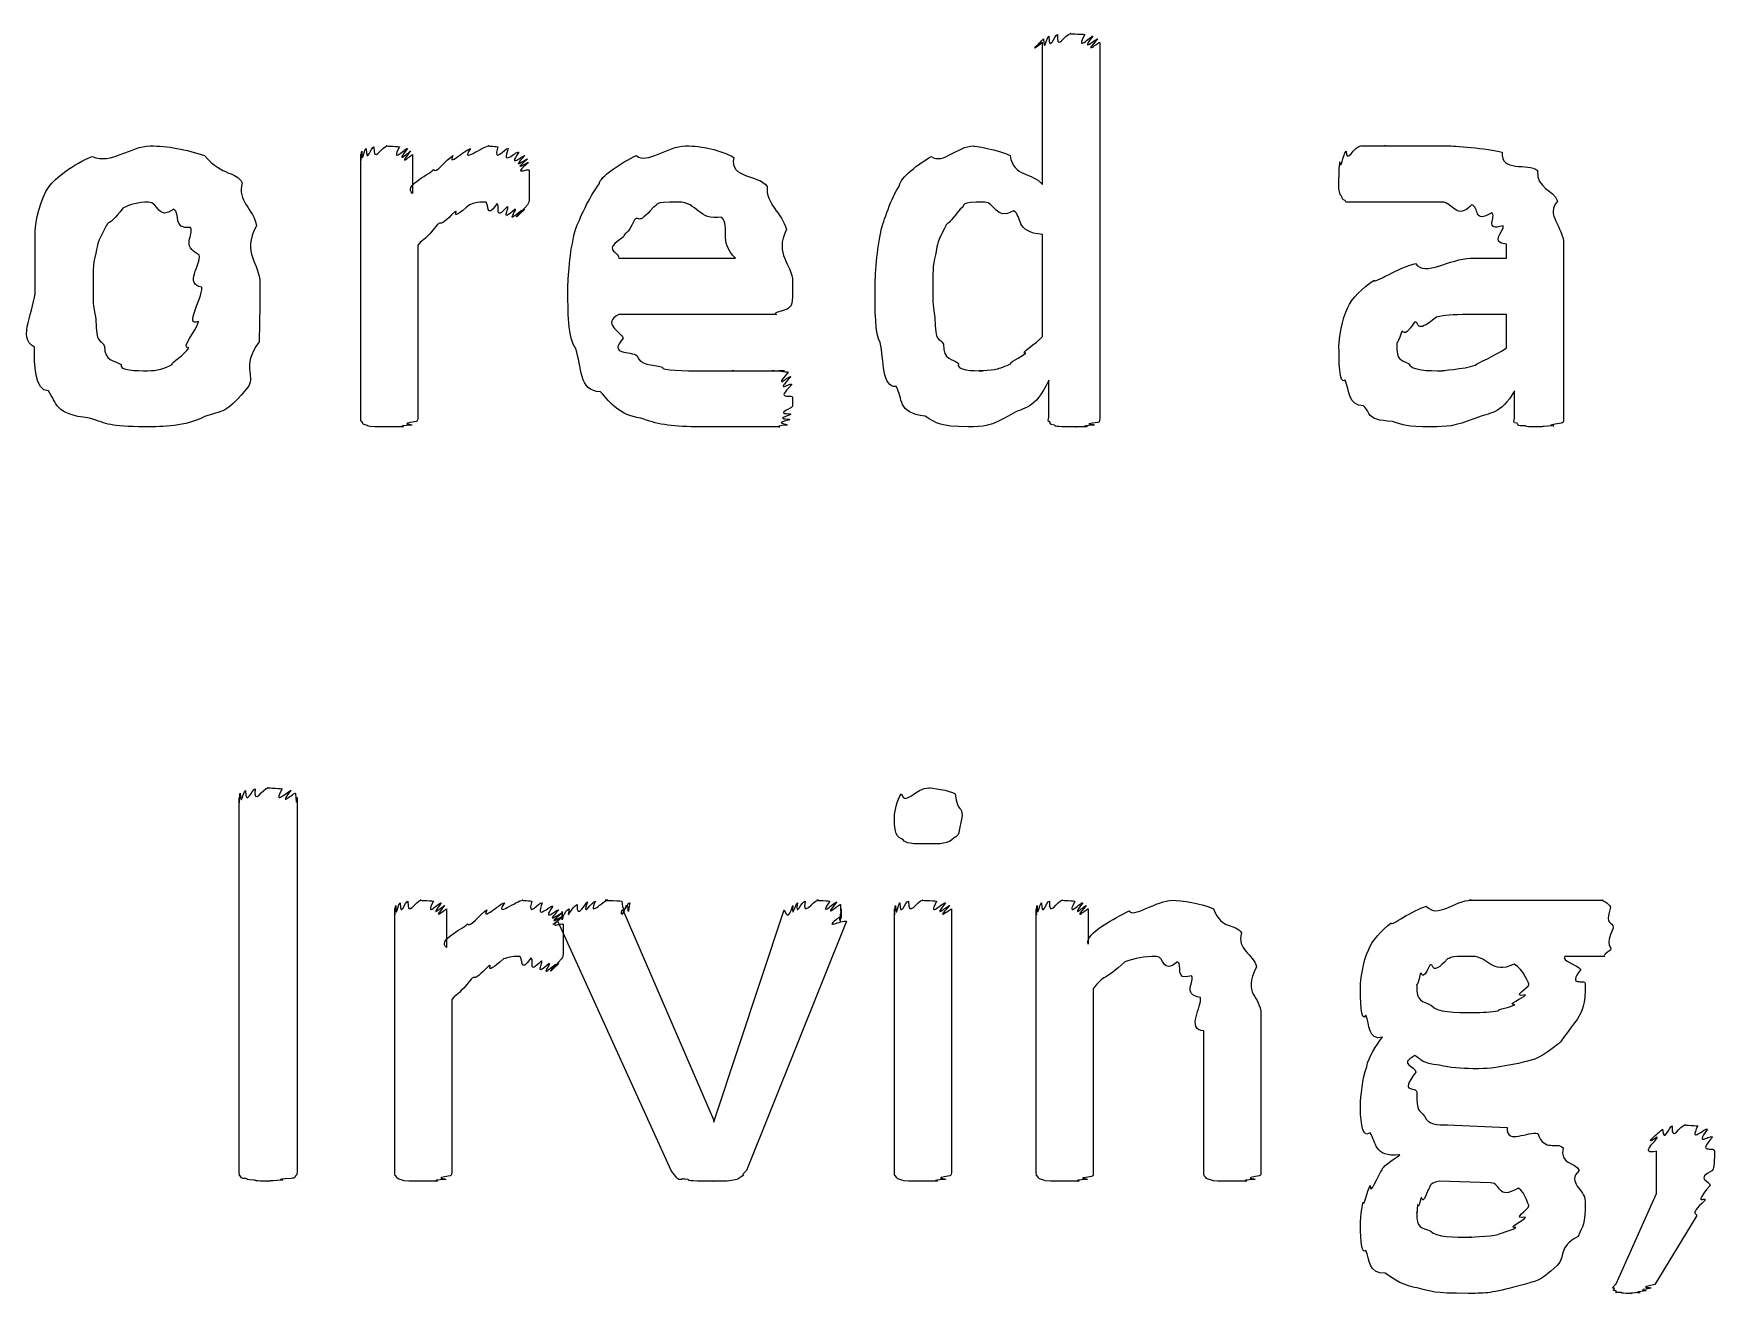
# Model space of a CAD drawing. Header units: millimetres. Extents: x 0 to 216, y 0 to 279.
# Drawn here: x 38.27 to 48.83, y 165.89 to 173.81 of the extents above; entities that cross this region are included whole.
import ezdxf

# ---------------------------------------------------------------- set-up
doc = ezdxf.new("R2010")
doc.units = ezdxf.units.MM
doc.layers.get('0').update_dxf_attribs({"linetype": 'CONTINUOUS'})

msp = doc.modelspace()

# ---------------------------------------------------------------- linework, layer by layer
at = {"color": 0}
for p, q in [((44.6112, 172.857), (44.6112, 173.75)), ((44.9696, 173.75), (44.9696, 171.391)), ((40.3281, 171.391), (40.3281, 173.045)), ((40.6534, 173.045), (40.6534, 172.802)), ((41.3865, 172.863), (41.3865, 172.863)), ((44.6112, 171.903), (44.6112, 172.543)), ((40.6866, 172.477), (40.6866, 171.391)), ((47.5259, 172.394), (47.5259, 172.482)), ((47.8839, 172.488), (47.8839, 171.391)), ((41.9488, 172.394), (42.6819, 172.394)), ((47.2997, 172.394), (47.5259, 172.394)), ((39.3305, 172.212), (39.3305, 172.212)), ((39.6946, 172.234), (39.6946, 172.234)), ((43.0403, 172.245), (43.0403, 172.184)), ((42.9355, 172.041), (41.9488, 172.041)), ((47.5259, 172.041), (47.2888, 172.041)), ((47.5259, 171.832), (47.5259, 172.041)), ((44.6497, 171.396), (44.6497, 171.628)), ((47.5753, 171.391), (47.5753, 171.561)), ((39.5647, 166.66), (39.5647, 169.008)), ((39.9288, 169.008), (39.9288, 166.66)), ((44.1053, 168.892), (44.1053, 168.892)), ((40.5419, 166.654), (40.5419, 168.308)), ((40.8672, 168.308), (40.8672, 168.065)), ((41.9735, 168.303), (42.5415, 166.991)), ((42.5524, 166.991), (42.9877, 168.303)), ((43.3462, 168.308), (43.3462, 168.308)), ((43.6809, 166.654), (43.6809, 168.308)), ((44.0394, 168.308), (44.0394, 166.654)), ((44.5714, 166.654), (44.5714, 168.308)), ((44.8966, 168.308), (44.8966, 168.088)), ((47.589, 168.363), (48.1295, 168.363)), ((42.2769, 166.666), (41.5657, 168.231)), ((43.3793, 168.231), (42.751, 166.666)), ((48.1954, 168.187), (48.1954, 168.187)), ((41.6003, 168.126), (41.6003, 168.126)), ((48.1348, 168.01), (47.8924, 168.01)), ((44.9294, 167.807), (44.9294, 166.654)), ((47.6663, 167.834), (47.6663, 167.834)), ((40.9004, 167.74), (40.9004, 166.654)), ((45.9825, 167.647), (45.9825, 166.654)), ((45.624, 166.654), (45.624, 167.542)), ((42.5415, 166.991), (42.5468, 166.969)), ((42.5468, 166.969), (42.5524, 166.991)), ((47.1537, 166.952), (47.5287, 166.936)), ((48.4671, 166.522), (48.4671, 166.787)), ((48.8308, 166.787), (48.8308, 166.787)), ((47.4239, 166.588), (47.1039, 166.599)), ((48.2134, 165.954), (48.4671, 166.522)), ((47.6663, 166.445), (47.6663, 166.445)), ((48.7151, 166.373), (48.4558, 165.949))]:
    msp.add_line(p, q, dxfattribs=at)
for points in [[(44.6169, 173.772), (44.6236, 173.673), (44.6345, 173.784), (44.6497, 173.789)], [(44.6497, 173.789), (44.6525, 173.68), (44.6828, 173.795), (44.7051, 173.8)], [(44.7051, 173.8), (44.6966, 173.687), (44.7544, 173.805), (44.7876, 173.805)], [(44.7876, 173.805), (44.7668, 173.805), (44.8539, 173.802), (44.8758, 173.8)], [(44.8758, 173.8), (44.8109, 173.68), (44.9143, 173.791), (44.9255, 173.789)], [(44.9255, 173.789), (44.8374, 173.673), (44.9502, 173.779), (44.9584, 173.772)], [(44.6112, 173.75), (44.4955, 173.658), (44.6126, 173.764), (44.6169, 173.772)], [(44.9584, 173.772), (44.8511, 173.658), (44.9696, 173.757), (44.9696, 173.75)], [(38.6415, 173.033), (38.76, 172.981), (38.8842, 173.1), (39.0052, 173.1)], [(39.0052, 173.1), (39.1128, 173.1), (39.2328, 173.079), (39.3471, 173.039)], [(40.3281, 173.045), (40.3281, 172.952), (40.3296, 173.058), (40.3338, 173.066)], [(40.3338, 173.066), (40.3352, 172.967), (40.3461, 173.079), (40.3613, 173.083)], [(40.3613, 173.083), (40.3641, 172.978), (40.3916, 173.094), (40.411, 173.094)], [(40.411, 173.094), (40.4054, 172.981), (40.4604, 173.1), (40.4936, 173.1)], [(40.4936, 173.1), (40.4675, 173.1), (40.5486, 173.097), (40.5709, 173.094)], [(40.5709, 173.094), (40.5116, 172.978), (40.6093, 173.09), (40.6206, 173.083)], [(40.6206, 173.083), (40.5335, 172.967), (40.6382, 173.073), (40.6425, 173.066)], [(40.6425, 173.066), (40.5448, 172.952), (40.6534, 173.051), (40.6534, 173.045)], [(40.9071, 173.039), (40.8686, 172.963), (40.9801, 173.075), (41.0175, 173.083)], [(41.0175, 173.083), (40.9455, 172.981), (41.0958, 173.1), (41.1332, 173.1)], [(41.1332, 173.1), (41.1138, 173.1), (41.166, 173.097), (41.1882, 173.094)], [(41.1882, 173.094), (41.1579, 172.978), (41.2323, 173.09), (41.2542, 173.083)], [(41.2542, 173.083), (41.2062, 172.963), (41.3011, 173.068), (41.3205, 173.061)], [(41.3205, 173.061), (41.2433, 172.948), (41.3508, 173.046), (41.359, 173.039)], [(42.0592, 173.039), (42.1252, 172.981), (42.2533, 173.1), (42.3679, 173.1)], [(42.3679, 173.1), (42.4737, 173.1), (42.5856, 173.075), (42.6709, 173.028)], [(43.9113, 173.033), (43.9882, 172.981), (44.0764, 173.1), (44.1759, 173.1)], [(44.1759, 173.1), (44.1717, 173.1), (44.3371, 173.079), (44.4073, 173.039)], [(46.4785, 173), (46.4841, 172.937), (46.4979, 173.045), (46.5169, 173.066)], [(46.5169, 173.066), (46.5197, 172.981), (46.5667, 173.1), (46.6108, 173.1)], [(46.6108, 173.1), (46.6079, 173.1), (46.706, 173.1), (46.7653, 173.1)], [(46.7653, 173.1), (46.7265, 173.1), (46.8863, 173.1), (46.9526, 173.1)], [(46.9526, 173.1), (46.9801, 173.1), (47.0916, 173.1), (47.1622, 173.1)], [(47.1622, 173.1), (47.1812, 173.1), (47.4059, 173.086), (47.4984, 173.061)], [(47.4984, 173.061), (47.4832, 172.93), (47.6635, 172.996), (47.7188, 172.945)], [(38.3716, 172.846), (38.4044, 172.893), (38.523, 172.989), (38.6415, 173.033)], [(39.3471, 173.039), (39.4628, 172.904), (39.5429, 172.945), (39.5841, 172.868)], [(40.6534, 172.802), (40.5927, 172.846), (40.7444, 172.913), (40.7857, 172.951)], [(40.7857, 172.951), (40.7942, 172.919), (40.87, 173.017), (40.9071, 173.039)], [(41.359, 173.039), (41.257, 172.934), (41.3713, 173.024), (41.3755, 173.017)], [(41.3755, 173.017), (41.2655, 172.923), (41.3812, 173.006), (41.3812, 172.995)], [(41.3812, 172.995), (41.2679, 172.901), (41.3865, 172.967), (41.3865, 172.945)], [(41.3865, 172.945), (41.3865, 172.86), (41.3865, 172.898), (41.3865, 172.863)], [(41.8275, 172.863), (41.8236, 172.901), (41.9668, 172.998), (42.0592, 173.039)], [(42.6709, 173.028), (42.6434, 172.89), (42.8255, 172.923), (42.8805, 172.846)], [(43.7127, 172.852), (43.7155, 172.897), (43.834, 172.992), (43.9113, 173.033)], [(44.4073, 173.039), (44.4292, 172.901), (44.5452, 172.937), (44.6112, 172.857)], [(46.4728, 172.901), (46.4728, 172.893), (46.4742, 172.978), (46.4785, 173)], [(47.7188, 172.945), (47.7146, 172.827), (47.8194, 172.829), (47.8455, 172.752)], [(38.2834, 172.565), (38.2834, 172.617), (38.3124, 172.769), (38.3716, 172.846)], [(39.5841, 172.868), (39.5471, 172.754), (39.6572, 172.704), (39.6723, 172.598)], [(41.3865, 172.863), (41.3865, 172.791), (41.3865, 172.802), (41.3865, 172.78)], [(41.6789, 172.581), (41.698, 172.628), (41.7643, 172.785), (41.8275, 172.863)], [(42.8805, 172.846), (42.8706, 172.736), (42.9754, 172.678), (43.0018, 172.576)], [(43.597, 172.57), (43.6093, 172.621), (43.6605, 172.774), (43.7127, 172.852)], [(46.4728, 172.835), (46.4728, 172.827), (46.4728, 172.879), (46.4728, 172.901)], [(46.4894, 172.785), (46.4757, 172.787), (46.4757, 172.816), (46.4728, 172.835)], [(38.9943, 172.747), (38.9297, 172.747), (38.8786, 172.733), (38.8345, 172.708)], [(39.1541, 172.703), (39.055, 172.628), (39.0564, 172.747), (38.9943, 172.747)], [(41.0118, 172.73), (40.8711, 172.61), (40.9512, 172.708), (40.918, 172.686)], [(41.111, 172.747), (41.0517, 172.747), (41.045, 172.741), (41.0118, 172.73)], [(41.1826, 172.736), (41.111, 172.628), (41.1357, 172.747), (41.111, 172.747)], [(41.2489, 172.719), (41.1579, 172.617), (41.2076, 172.732), (41.1826, 172.736)], [(41.3755, 172.73), (41.257, 172.606), (41.366, 172.709), (41.359, 172.703)], [(41.3865, 172.78), (41.3865, 172.747), (41.3826, 172.741), (41.3755, 172.73)], [(42.3238, 172.747), (42.1499, 172.747), (42.2106, 172.736), (42.164, 172.714)], [(42.5937, 172.653), (42.4476, 172.628), (42.4448, 172.747), (42.3238, 172.747)], [(44.2475, 172.747), (44.0764, 172.747), (44.1371, 172.732), (44.093, 172.703)], [(44.4292, 172.692), (44.3149, 172.628), (44.3096, 172.747), (44.2475, 172.747)], [(46.5116, 172.758), (46.4908, 172.761), (46.4965, 172.774), (46.4894, 172.785)], [(46.5391, 172.747), (46.506, 172.747), (46.5183, 172.75), (46.5116, 172.758)], [(46.6108, 172.747), (46.5307, 172.747), (46.5529, 172.747), (46.5391, 172.747)], [(46.7321, 172.747), (46.597, 172.747), (46.6439, 172.747), (46.6108, 172.747)], [(46.8976, 172.747), (46.8104, 172.747), (46.779, 172.747), (46.7321, 172.747)], [(47.1181, 172.747), (46.9388, 172.747), (46.9635, 172.747), (46.8976, 172.747)], [(47.3054, 172.73), (47.2115, 172.628), (47.1911, 172.747), (47.1181, 172.747)], [(47.432, 172.68), (47.3135, 172.606), (47.3562, 172.719), (47.3054, 172.73)], [(47.8455, 172.752), (47.7654, 172.672), (47.8839, 172.587), (47.8839, 172.488)], [(38.8345, 172.708), (38.7269, 172.577), (38.7586, 172.645), (38.7297, 172.598)], [(39.2589, 172.587), (39.1432, 172.573), (39.1982, 172.677), (39.1541, 172.703)], [(40.918, 172.686), (40.8051, 172.57), (40.8478, 172.639), (40.8079, 172.604)], [(41.2983, 172.703), (41.1949, 172.606), (41.2669, 172.715), (41.2489, 172.719)], [(41.3371, 172.697), (41.2238, 172.595), (41.312, 172.698), (41.2983, 172.703)], [(41.359, 172.703), (41.2461, 172.595), (41.348, 172.697), (41.3371, 172.697)], [(42.0479, 172.636), (41.9957, 172.526), (41.9943, 172.57), (41.9763, 172.526)], [(42.164, 172.714), (42.0592, 172.588), (42.0811, 172.67), (42.0479, 172.636)], [(42.6819, 172.394), (42.569, 172.504), (42.6558, 172.589), (42.5937, 172.653)], [(44.093, 172.703), (43.991, 172.57), (44.0186, 172.633), (43.9939, 172.581)], [(44.6112, 172.543), (44.432, 172.559), (44.487, 172.659), (44.4292, 172.692)], [(47.5036, 172.598), (47.3798, 172.562), (47.4652, 172.659), (47.432, 172.68)], [(38.2834, 172.201), (38.2834, 172.28), (38.2834, 172.455), (38.2834, 172.565)], [(38.7297, 172.598), (38.669, 172.482), (38.6775, 172.493), (38.6637, 172.427)], [(39.3139, 172.416), (39.1943, 172.474), (39.2836, 172.539), (39.2589, 172.587)], [(39.6723, 172.598), (39.576, 172.423), (39.6946, 172.369), (39.6946, 172.234)], [(40.8079, 172.604), (40.7278, 172.5), (40.7307, 172.528), (40.6866, 172.477)], [(41.6292, 172.212), (41.6292, 172.291), (41.6458, 172.471), (41.6789, 172.581)], [(41.9763, 172.526), (41.8412, 172.441), (41.9488, 172.441), (41.9488, 172.394)], [(43.0018, 172.576), (42.9218, 172.412), (43.0403, 172.362), (43.0403, 172.245)], [(43.5585, 172.195), (43.5585, 172.284), (43.5709, 172.46), (43.597, 172.57)], [(43.9939, 172.581), (43.9402, 172.471), (43.9498, 172.478), (43.9388, 172.416)], [(47.5259, 172.482), (47.4102, 172.496), (47.5174, 172.565), (47.5036, 172.598)], [(38.6637, 172.427), (38.6429, 172.353), (38.6472, 172.296), (38.6472, 172.223)], [(39.3305, 172.212), (39.2162, 172.229), (39.3252, 172.353), (39.3139, 172.416)], [(43.9388, 172.416), (43.918, 172.346), (43.9222, 172.291), (43.9222, 172.229)], [(46.6933, 172.256), (46.6894, 172.231), (46.8492, 172.339), (46.9526, 172.361)], [(46.9526, 172.361), (47.0133, 172.275), (47.1703, 172.394), (47.2997, 172.394)], [(38.2778, 171.837), (38.1649, 171.894), (38.2834, 172.065), (38.2834, 172.201)], [(38.6472, 172.223), (38.6429, 172.088), (38.6525, 172.08), (38.6637, 172.014)], [(39.3086, 171.997), (39.2162, 171.96), (39.3305, 172.135), (39.3305, 172.212)], [(39.6946, 172.234), (39.6946, 172.037), (39.6917, 171.981), (39.6889, 171.87)], [(41.6789, 171.826), (41.6292, 171.89), (41.6292, 172.065), (41.6292, 172.212)], [(43.9222, 172.229), (43.918, 172.096), (43.9251, 172.091), (43.9332, 172.025)], [(46.5282, 172.085), (46.5501, 172.14), (46.6231, 172.212), (46.6933, 172.256)], [(43.0403, 172.184), (43.0403, 172.085), (43.0294, 172.096), (43.0071, 172.074)], [(43.5913, 171.865), (43.5585, 171.912), (43.5585, 172.081), (43.5585, 172.195)], [(38.6637, 172.014), (38.6651, 171.843), (38.6927, 171.894), (38.7188, 171.843)], [(39.2479, 171.832), (39.1901, 171.832), (39.2977, 171.934), (39.3086, 171.997)], [(41.9488, 172.041), (41.8412, 171.986), (41.9573, 171.936), (41.9763, 171.892)], [(43.0071, 172.074), (42.8777, 172.041), (42.9602, 172.041), (42.9355, 172.041)], [(43.9332, 172.025), (43.936, 171.85), (43.9621, 171.905), (43.9882, 171.854)], [(46.4728, 171.843), (46.4728, 171.883), (46.4908, 172.015), (46.5282, 172.085)], [(46.947, 171.992), (46.8697, 171.876), (46.8824, 171.956), (46.8644, 171.931)], [(47.0849, 172.025), (46.9427, 171.905), (46.9829, 172.005), (46.947, 171.992)], [(47.2888, 172.041), (47.1745, 172.041), (47.1428, 172.036), (47.0849, 172.025)], [(41.9763, 171.892), (41.8786, 171.783), (42.0232, 171.815), (42.0645, 171.782)], [(44.5064, 171.799), (44.4581, 171.79), (44.5742, 171.862), (44.6112, 171.903)], [(46.8644, 171.931), (46.8327, 171.827), (46.8369, 171.883), (46.8369, 171.854)], [(38.366, 171.561), (38.2792, 171.563), (38.2778, 171.73), (38.2778, 171.837)], [(38.7188, 171.843), (38.716, 171.744), (38.7795, 171.756), (38.8235, 171.727)], [(39.1432, 171.727), (39.135, 171.739), (39.2218, 171.788), (39.2479, 171.832)], [(39.6889, 171.87), (39.5732, 171.702), (39.6667, 171.669), (39.6226, 171.589)], [(41.8331, 171.556), (41.698, 171.556), (41.7146, 171.719), (41.6789, 171.826)], [(42.0645, 171.782), (42.0769, 171.722), (42.1584, 171.728), (42.2243, 171.71)], [(43.6908, 171.589), (43.6026, 171.581), (43.6136, 171.757), (43.5913, 171.865)], [(43.9882, 171.854), (43.9882, 171.751), (44.045, 171.766), (44.0821, 171.733)], [(44.413, 171.733), (44.3921, 171.735), (44.4733, 171.772), (44.5064, 171.799)], [(46.5116, 171.628), (46.4728, 171.592), (46.4728, 171.762), (46.4728, 171.843)], [(46.8369, 171.854), (46.8327, 171.746), (46.8602, 171.762), (46.9085, 171.733)], [(47.3273, 171.722), (47.3396, 171.735), (47.4557, 171.783), (47.5259, 171.832)], [(38.8235, 171.727), (38.8041, 171.688), (38.9227, 171.688), (38.989, 171.688)], [(38.989, 171.688), (39.0469, 171.688), (39.0991, 171.701), (39.1432, 171.727)], [(42.2243, 171.71), (42.2092, 171.688), (42.3704, 171.688), (42.467, 171.688)], [(42.467, 171.688), (42.5002, 171.688), (42.6117, 171.688), (42.6709, 171.688)], [(42.6709, 171.688), (42.6173, 171.688), (42.7785, 171.688), (42.8198, 171.688)], [(42.8198, 171.688), (42.8198, 171.688), (42.8985, 171.688), (42.9246, 171.688)], [(42.9246, 171.688), (42.8748, 171.688), (42.9754, 171.688), (42.9906, 171.688)], [(42.9906, 171.688), (42.8995, 171.688), (43.0086, 171.684), (43.0128, 171.678)], [(43.0128, 171.678), (42.9108, 171.559), (43.0251, 171.663), (43.0294, 171.65)], [(44.0821, 171.733), (44.0655, 171.688), (44.1731, 171.688), (44.2366, 171.688)], [(44.2366, 171.688), (44.1565, 171.688), (44.2944, 171.691), (44.3248, 171.699)], [(44.3248, 171.699), (44.3329, 171.702), (44.3826, 171.717), (44.413, 171.733)], [(46.9085, 171.733), (46.9318, 171.688), (47.0309, 171.688), (47.1234, 171.688)], [(47.1234, 171.688), (47.0972, 171.688), (47.2641, 171.699), (47.3273, 171.722)], [(39.6226, 171.589), (39.485, 171.424), (39.4878, 171.446), (39.3527, 171.402)], [(43.0294, 171.65), (42.9189, 171.534), (43.0347, 171.622), (43.0347, 171.6)], [(43.0347, 171.6), (42.9218, 171.49), (43.0403, 171.551), (43.0403, 171.517)], [(43.8725, 171.402), (43.6933, 171.427), (43.7374, 171.512), (43.6908, 171.589)], [(44.6497, 171.628), (44.5615, 171.438), (44.4927, 171.464), (44.413, 171.413)], [(46.6273, 171.468), (46.5282, 171.468), (46.5406, 171.564), (46.5116, 171.628)], [(38.6249, 171.391), (38.3963, 171.413), (38.4238, 171.487), (38.366, 171.561)], [(42.0867, 171.391), (41.9516, 171.409), (41.9019, 171.482), (41.8331, 171.556)], [(43.0403, 171.517), (43.0403, 171.435), (43.0375, 171.475), (43.0347, 171.457)], [(46.8094, 171.369), (46.6273, 171.38), (46.6781, 171.424), (46.6273, 171.468)], [(47.5753, 171.561), (47.4871, 171.409), (47.4211, 171.427), (47.3329, 171.391)], [(38.9724, 171.336), (38.7463, 171.336), (38.7421, 171.354), (38.6249, 171.391)], [(39.3527, 171.402), (39.2162, 171.336), (39.0934, 171.336), (38.9724, 171.336)], [(40.3338, 171.369), (40.3281, 171.365), (40.3281, 171.383), (40.3281, 171.391)], [(40.3613, 171.347), (40.3394, 171.349), (40.3408, 171.36), (40.3338, 171.369)], [(40.6756, 171.369), (40.5557, 171.349), (40.6619, 171.354), (40.6481, 171.347)], [(40.6866, 171.391), (40.6837, 171.365), (40.6823, 171.376), (40.6756, 171.369)], [(42.4339, 171.336), (42.2684, 171.336), (42.1859, 171.354), (42.0867, 171.391)], [(43.0237, 171.38), (42.908, 171.354), (43.0142, 171.358), (43.0071, 171.347)], [(43.0294, 171.413), (42.9147, 171.376), (43.0265, 171.391), (43.0237, 171.38)], [(43.0347, 171.457), (42.9189, 171.402), (43.0318, 171.427), (43.0294, 171.413)], [(44.1427, 171.336), (43.9621, 171.336), (43.9498, 171.358), (43.8725, 171.402)], [(44.413, 171.413), (44.2817, 171.336), (44.2419, 171.336), (44.1427, 171.336)], [(44.6553, 171.369), (44.6387, 171.365), (44.6497, 171.385), (44.6497, 171.396)], [(44.6828, 171.347), (44.6497, 171.349), (44.6624, 171.36), (44.6553, 171.369)], [(44.9584, 171.363), (44.8398, 171.349), (44.9474, 171.354), (44.9365, 171.347)], [(44.9696, 171.391), (44.9696, 171.36), (44.9654, 171.37), (44.9584, 171.363)], [(47.0517, 171.336), (46.8877, 171.336), (46.8824, 171.347), (46.8094, 171.369)], [(47.3329, 171.391), (47.1921, 171.336), (47.1509, 171.336), (47.0517, 171.336)], [(47.5918, 171.358), (47.5601, 171.358), (47.5753, 171.376), (47.5753, 171.391)], [(47.6416, 171.341), (47.5823, 171.342), (47.6031, 171.349), (47.5918, 171.358)], [(47.8677, 171.358), (47.7435, 171.342), (47.8398, 171.344), (47.818, 171.341)], [(47.8839, 171.391), (47.8839, 171.358), (47.8786, 171.365), (47.8677, 171.358)], [(40.4163, 171.336), (40.3641, 171.339), (40.3751, 171.342), (40.3613, 171.347)], [(40.5045, 171.336), (40.4125, 171.336), (40.4414, 171.336), (40.4163, 171.336)], [(40.5927, 171.336), (40.4827, 171.336), (40.5405, 171.336), (40.5045, 171.336)], [(40.6481, 171.347), (40.5296, 171.339), (40.6178, 171.339), (40.5927, 171.336)], [(42.6491, 171.336), (42.478, 171.336), (42.5111, 171.336), (42.4339, 171.336)], [(42.8255, 171.336), (42.7274, 171.336), (42.715, 171.336), (42.6491, 171.336)], [(42.9521, 171.336), (42.8308, 171.336), (42.8763, 171.336), (42.8255, 171.336)], [(43.0071, 171.347), (42.8971, 171.336), (42.9853, 171.336), (42.9521, 171.336)], [(44.7326, 171.336), (44.6747, 171.339), (44.6966, 171.342), (44.6828, 171.347)], [(44.8151, 171.336), (44.716, 171.336), (44.7544, 171.336), (44.7326, 171.336)], [(44.8867, 171.336), (44.7738, 171.336), (44.8398, 171.336), (44.8151, 171.336)], [(44.9365, 171.347), (44.8179, 171.339), (44.909, 171.339), (44.8867, 171.336)], [(47.7298, 171.336), (47.6264, 171.336), (47.6635, 171.337), (47.6416, 171.341)], [(47.818, 171.341), (47.7037, 171.336), (47.7696, 171.336), (47.7298, 171.336)], [(39.5647, 169.008), (39.5647, 168.921), (39.5661, 169.027), (39.5704, 169.036)], [(39.5704, 169.036), (39.576, 168.936), (39.5884, 169.048), (39.6035, 169.052)], [(39.6035, 169.052), (39.6088, 168.944), (39.642, 169.059), (39.6642, 169.063)], [(39.6642, 169.063), (39.6529, 168.95), (39.7136, 169.069), (39.7468, 169.069)], [(39.7468, 169.069), (39.7221, 169.069), (39.8127, 169.066), (39.835, 169.063)], [(39.835, 169.063), (39.7662, 168.944), (39.8748, 169.055), (39.89, 169.052)], [(39.89, 169.052), (39.7965, 168.936), (39.9136, 169.043), (39.9175, 169.036)], [(39.9175, 169.036), (39.9246, 168.921), (39.9288, 169.019), (39.9288, 169.008)], [(43.6809, 168.892), (43.6809, 168.899), (43.6947, 169.004), (43.725, 169.03)], [(43.725, 169.03), (43.743, 168.95), (43.8146, 169.069), (43.8961, 169.069)], [(43.8961, 169.069), (43.9043, 169.069), (44.0313, 169.055), (44.0612, 169.03)], [(44.0612, 169.03), (44.0806, 168.903), (44.1053, 168.961), (44.1053, 168.892)], [(43.725, 168.749), (43.6809, 168.763), (43.6809, 168.822), (43.6809, 168.892)], [(44.1053, 168.892), (44.0806, 168.767), (44.0891, 168.779), (44.0559, 168.754)], [(43.8905, 168.716), (43.7388, 168.716), (43.754, 168.727), (43.725, 168.749)], [(44.0559, 168.754), (44.0186, 168.716), (43.9706, 168.716), (43.8905, 168.716)], [(40.5419, 168.308), (40.5419, 168.216), (40.5433, 168.322), (40.5476, 168.33)], [(40.5476, 168.33), (40.5486, 168.231), (40.5599, 168.342), (40.5751, 168.347)], [(40.5751, 168.347), (40.5776, 168.242), (40.6054, 168.358), (40.6245, 168.358)], [(40.6245, 168.358), (40.6192, 168.245), (40.6742, 168.363), (40.7074, 168.363)], [(40.7074, 168.363), (40.6809, 168.363), (40.7624, 168.36), (40.7843, 168.358)], [(40.7843, 168.358), (40.725, 168.242), (40.8231, 168.354), (40.834, 168.347)], [(40.834, 168.347), (40.7472, 168.231), (40.852, 168.337), (40.8563, 168.33)], [(40.8563, 168.33), (40.7582, 168.216), (40.8672, 168.315), (40.8672, 168.308)], [(40.9995, 168.214), (41.0076, 168.183), (41.0834, 168.281), (41.1208, 168.303)], [(41.1208, 168.303), (41.082, 168.227), (41.1939, 168.338), (41.2309, 168.347)], [(41.2309, 168.347), (41.1593, 168.245), (41.3096, 168.363), (41.3466, 168.363)], [(41.3466, 168.363), (41.3272, 168.363), (41.3798, 168.36), (41.4016, 168.358)], [(41.4016, 168.358), (41.3713, 168.242), (41.4457, 168.354), (41.468, 168.347)], [(41.468, 168.347), (41.4196, 168.227), (41.5149, 168.331), (41.5339, 168.325)], [(41.5339, 168.325), (41.457, 168.212), (41.5643, 168.31), (41.5727, 168.303)], [(41.5727, 168.303), (41.4708, 168.198), (41.5851, 168.287), (41.5893, 168.281)], [(41.5932, 168.292), (41.5879, 168.205), (41.607, 168.304), (41.6373, 168.308)], [(41.5988, 168.269), (41.5879, 168.194), (41.5932, 168.287), (41.5932, 168.292)], [(41.6373, 168.308), (41.6168, 168.22), (41.6539, 168.327), (41.687, 168.336)], [(41.687, 168.336), (41.6828, 168.234), (41.7421, 168.348), (41.753, 168.352)], [(41.753, 168.352), (41.7089, 168.242), (41.7834, 168.358), (41.8028, 168.358)], [(41.8028, 168.358), (41.7491, 168.245), (41.8497, 168.363), (41.88, 168.363)], [(41.88, 168.363), (41.8151, 168.363), (41.946, 168.36), (41.9682, 168.358)], [(41.9957, 168.33), (41.9516, 168.216), (41.9654, 168.313), (41.9735, 168.303)], [(41.9682, 168.358), (41.9763, 168.242), (42.0067, 168.354), (42.0176, 168.347)], [(42.0176, 168.347), (41.9985, 168.231), (42.0204, 168.337), (41.9957, 168.33)], [(42.9877, 168.303), (43.017, 168.216), (43.0347, 168.322), (43.0431, 168.33)], [(43.0431, 168.33), (43.0318, 168.231), (43.0597, 168.342), (43.0706, 168.347)], [(43.0706, 168.347), (43.0541, 168.242), (43.0982, 168.358), (43.12, 168.358)], [(43.12, 168.358), (43.0982, 168.245), (43.1698, 168.363), (43.2029, 168.363)], [(43.2029, 168.363), (43.1602, 168.363), (43.2551, 168.36), (43.2745, 168.358)], [(43.2745, 168.358), (43.1973, 168.242), (43.3077, 168.355), (43.3186, 168.352)], [(43.3186, 168.352), (43.2195, 168.234), (43.3366, 168.342), (43.3405, 168.336)], [(43.3405, 168.336), (43.3433, 168.22), (43.3462, 168.319), (43.3462, 168.308)], [(43.3462, 168.292), (43.3433, 168.194), (43.3433, 168.282), (43.3405, 168.275)], [(43.3462, 168.308), (43.3433, 168.205), (43.3462, 168.298), (43.3462, 168.292)], [(43.6809, 168.308), (43.6809, 168.216), (43.6824, 168.322), (43.6866, 168.33)], [(43.6866, 168.33), (43.6922, 168.231), (43.7032, 168.342), (43.7141, 168.347)], [(43.7141, 168.347), (43.7169, 168.242), (43.7473, 168.358), (43.7691, 168.358)], [(43.7691, 168.358), (43.7653, 168.245), (43.8245, 168.363), (43.8573, 168.363)], [(43.8573, 168.363), (43.8355, 168.363), (43.9237, 168.36), (43.9455, 168.358)], [(43.9455, 168.358), (43.8824, 168.242), (43.9896, 168.354), (44.0009, 168.347)], [(44.0009, 168.347), (43.9085, 168.231), (44.0242, 168.337), (44.0284, 168.33)], [(44.0284, 168.33), (43.9194, 168.216), (44.0394, 168.315), (44.0394, 168.308)], [(44.5714, 168.308), (44.5714, 168.216), (44.5728, 168.322), (44.5766, 168.33)], [(44.5766, 168.33), (44.5781, 168.231), (44.5893, 168.342), (44.6045, 168.347)], [(44.6045, 168.347), (44.607, 168.242), (44.6345, 168.358), (44.6539, 168.358)], [(44.6539, 168.358), (44.6486, 168.245), (44.7036, 168.363), (44.7368, 168.363)], [(44.7368, 168.363), (44.7103, 168.363), (44.7918, 168.36), (44.8137, 168.358)], [(44.8137, 168.358), (44.7544, 168.242), (44.8525, 168.354), (44.8635, 168.347)], [(44.8635, 168.347), (44.7767, 168.231), (44.8814, 168.337), (44.8853, 168.33)], [(44.8853, 168.33), (44.7876, 168.216), (44.8966, 168.315), (44.8966, 168.308)], [(44.8966, 168.088), (44.8758, 168.156), (45.0702, 168.253), (45.1556, 168.297)], [(45.1556, 168.297), (45.1665, 168.245), (45.3334, 168.363), (45.4258, 168.363)], [(45.4258, 168.363), (45.478, 168.363), (45.6145, 168.344), (45.6847, 168.308)], [(45.6847, 168.308), (45.7398, 168.172), (45.817, 168.221), (45.8611, 168.159)], [(46.8009, 168.22), (46.7981, 168.198), (46.936, 168.303), (47.0214, 168.325)], [(47.0214, 168.325), (47.0888, 168.245), (47.2034, 168.363), (47.3026, 168.363)], [(47.3026, 168.363), (47.2433, 168.363), (47.4073, 168.363), (47.4514, 168.363)], [(47.4514, 168.363), (47.4528, 168.363), (47.5449, 168.363), (47.589, 168.363)], [(48.1295, 168.363), (48.1143, 168.363), (48.1679, 168.348), (48.1789, 168.319)], [(48.1789, 168.319), (48.1362, 168.187), (48.1954, 168.245), (48.1954, 168.187)], [(40.8672, 168.065), (40.8065, 168.11), (40.9582, 168.177), (40.9995, 168.214)], [(41.5657, 168.231), (41.4775, 168.172), (41.6017, 168.258), (41.5988, 168.269)], [(41.5893, 168.281), (41.4789, 168.187), (41.5946, 168.269), (41.5946, 168.258)], [(41.5946, 168.258), (41.4817, 168.165), (41.6003, 168.231), (41.6003, 168.209)], [(41.6003, 168.209), (41.6003, 168.123), (41.6003, 168.162), (41.6003, 168.126)], [(43.3352, 168.258), (43.2195, 168.167), (43.349, 168.242), (43.3793, 168.231)], [(43.3405, 168.275), (43.3405, 168.183), (43.338, 168.265), (43.3352, 168.258)], [(46.6577, 168.049), (46.6771, 168.106), (46.7416, 168.176), (46.8009, 168.22)], [(48.1954, 168.187), (48.1362, 168.065), (48.1902, 168.078), (48.1789, 168.049)], [(41.6003, 168.126), (41.6003, 168.055), (41.6003, 168.065), (41.6003, 168.044)], [(45.8611, 168.159), (45.828, 168.05), (45.9355, 168.028), (45.955, 167.944)], [(41.2253, 167.994), (41.0849, 167.874), (41.1649, 167.972), (41.1318, 167.95)], [(41.3247, 168.01), (41.2655, 168.01), (41.2584, 168.005), (41.2253, 167.994)], [(41.3964, 167.999), (41.3247, 167.892), (41.3494, 168.01), (41.3247, 168.01)], [(41.4623, 167.983), (41.3713, 167.881), (41.4211, 167.995), (41.3964, 167.999)], [(41.5121, 167.966), (41.4087, 167.87), (41.4803, 167.979), (41.4623, 167.983)], [(41.5893, 167.994), (41.4708, 167.87), (41.5794, 167.973), (41.5727, 167.966)], [(41.6003, 168.044), (41.6003, 168.01), (41.596, 168.005), (41.5893, 167.994)], [(45.128, 167.977), (44.9972, 167.852), (44.9986, 167.901), (44.9294, 167.807)], [(45.3263, 168.01), (45.2438, 168.01), (45.194, 167.999), (45.128, 167.977)], [(45.4586, 167.977), (45.3609, 167.892), (45.3775, 168.01), (45.3263, 168.01)], [(45.5468, 167.889), (45.4339, 167.852), (45.4946, 167.958), (45.4586, 167.977)], [(46.6079, 167.823), (46.6079, 167.852), (46.6245, 167.983), (46.6577, 168.049)], [(47.1537, 167.994), (47.0447, 167.874), (47.0726, 167.973), (47.0436, 167.955)], [(47.3082, 168.01), (47.1329, 168.01), (47.1978, 168.005), (47.1537, 167.994)], [(47.5728, 167.961), (47.4239, 167.892), (47.4211, 168.01), (47.3082, 168.01)], [(47.8924, 168.01), (47.8649, 167.984), (47.9721, 167.957), (47.9915, 167.928)], [(48.1789, 168.049), (48.1143, 168.01), (48.1528, 168.01), (48.1348, 168.01)], [(41.1318, 167.95), (41.0185, 167.834), (41.0616, 167.903), (41.0214, 167.867)], [(41.5505, 167.961), (41.4376, 167.859), (41.5258, 167.962), (41.5121, 167.966)], [(41.5727, 167.966), (41.4595, 167.859), (41.5618, 167.961), (41.5505, 167.961)], [(45.6022, 167.751), (45.4822, 167.775), (45.5718, 167.852), (45.5468, 167.889)], [(45.955, 167.944), (45.8639, 167.768), (45.9825, 167.764), (45.9825, 167.647)], [(46.9829, 167.9), (46.9607, 167.797), (46.9607, 167.853), (46.9607, 167.828)], [(47.0436, 167.955), (46.9896, 167.841), (46.9967, 167.922), (46.9829, 167.9)], [(47.6663, 167.834), (47.6663, 167.83), (47.6345, 167.93), (47.5728, 167.961)], [(47.9915, 167.928), (47.9005, 167.812), (48.0191, 167.872), (48.0191, 167.84)], [(41.0214, 167.867), (40.9416, 167.764), (40.9444, 167.791), (40.9004, 167.74)], [(46.6411, 167.641), (46.6079, 167.58), (46.6079, 167.753), (46.6079, 167.823)], [(46.9607, 167.828), (46.9607, 167.72), (46.9911, 167.735), (47.0546, 167.702)], [(47.5781, 167.707), (47.5188, 167.709), (47.6292, 167.746), (47.6444, 167.768)], [(47.6444, 167.768), (47.5477, 167.753), (47.6663, 167.812), (47.6663, 167.834)], [(48.0191, 167.84), (48.0191, 167.694), (48.0025, 167.68), (47.9697, 167.614)], [(45.624, 167.542), (45.5083, 167.55), (45.6159, 167.699), (45.6022, 167.751)], [(47.0546, 167.702), (47.0849, 167.658), (47.2034, 167.658), (47.3135, 167.658)], [(47.3135, 167.658), (47.3756, 167.658), (47.4292, 167.66), (47.4733, 167.669)], [(47.4733, 167.669), (47.4638, 167.676), (47.552, 167.692), (47.5781, 167.707)], [(46.7459, 167.503), (46.6549, 167.477), (46.6658, 167.589), (46.6411, 167.641)], [(47.9697, 167.614), (47.8345, 167.444), (47.8882, 167.489), (47.8261, 167.443)], [(46.6467, 167.316), (46.6591, 167.382), (46.7046, 167.448), (46.7459, 167.503)], [(46.9498, 167.387), (46.8394, 167.33), (46.9554, 167.323), (46.9554, 167.283)], [(47.1039, 167.327), (46.9896, 167.338), (46.9858, 167.366), (46.9498, 167.387)], [(47.8261, 167.443), (47.7104, 167.352), (47.6885, 167.363), (47.6003, 167.338)], [(46.6079, 167.079), (46.6079, 167.124), (46.6203, 167.246), (46.6467, 167.316)], [(46.9554, 167.283), (46.8422, 167.136), (46.9607, 167.203), (46.9607, 167.156)], [(47.3135, 167.305), (47.2391, 167.305), (47.1703, 167.312), (47.1039, 167.327)], [(47.6003, 167.338), (47.4197, 167.305), (47.4197, 167.305), (47.3135, 167.305)], [(46.9607, 167.156), (46.9607, 167.029), (46.9773, 167.047), (47.0105, 167.007)], [(46.6686, 166.902), (46.6079, 166.856), (46.6079, 167.016), (46.6079, 167.079)], [(47.0105, 167.007), (47.0299, 166.952), (47.0944, 166.952), (47.1537, 166.952)], [(47.5287, 166.936), (47.5259, 166.82), (47.662, 166.919), (47.7213, 166.897)], [(48.4724, 166.875), (48.3637, 166.805), (48.4904, 166.914), (48.5055, 166.925)], [(48.5055, 166.925), (48.514, 166.827), (48.544, 166.943), (48.5662, 166.946)], [(48.5662, 166.946), (48.5581, 166.834), (48.616, 166.952), (48.6488, 166.952)], [(48.6488, 166.952), (48.6212, 166.952), (48.7041, 166.949), (48.726, 166.946)], [(48.726, 166.946), (48.6682, 166.827), (48.7715, 166.936), (48.7867, 166.925)], [(48.7867, 166.925), (48.6985, 166.805), (48.8114, 166.897), (48.8199, 166.875)], [(46.8559, 166.765), (46.688, 166.745), (46.7085, 166.847), (46.6686, 166.902)], [(47.7213, 166.897), (47.7654, 166.779), (47.8374, 166.849), (47.8815, 166.809)], [(48.4671, 166.787), (48.3528, 166.761), (48.4685, 166.853), (48.4724, 166.875)], [(48.8199, 166.875), (48.7123, 166.761), (48.8308, 166.823), (48.8308, 166.787)], [(46.7459, 166.671), (46.7321, 166.679), (46.8147, 166.734), (46.8559, 166.765)], [(47.8815, 166.809), (47.8536, 166.701), (47.9584, 166.723), (47.9806, 166.666)], [(48.8308, 166.787), (48.8308, 166.679), (48.8266, 166.701), (48.8199, 166.666)], [(39.5704, 166.632), (39.5647, 166.628), (39.5647, 166.649), (39.5647, 166.66)], [(39.6035, 166.616), (39.576, 166.613), (39.5774, 166.624), (39.5704, 166.632)], [(39.6586, 166.605), (39.6049, 166.606), (39.6173, 166.612), (39.6035, 166.616)], [(39.7468, 166.599), (39.6529, 166.599), (39.6833, 166.601), (39.6586, 166.605)], [(39.835, 166.605), (39.7221, 166.599), (39.7827, 166.599), (39.7468, 166.599)], [(39.89, 166.616), (39.7662, 166.606), (39.8568, 166.607), (39.835, 166.605)], [(39.9175, 166.632), (39.9136, 166.613), (39.9038, 166.619), (39.89, 166.616)], [(39.9288, 166.66), (39.9246, 166.628), (39.9246, 166.639), (39.9175, 166.632)], [(40.5476, 166.632), (40.5419, 166.628), (40.5419, 166.646), (40.5419, 166.654)], [(40.5751, 166.61), (40.5529, 166.613), (40.5543, 166.624), (40.5476, 166.632)], [(40.6301, 166.599), (40.5776, 166.602), (40.5888, 166.606), (40.5751, 166.61)], [(40.8615, 166.61), (40.743, 166.602), (40.8312, 166.602), (40.8065, 166.599)], [(40.8891, 166.632), (40.7691, 166.613), (40.8753, 166.617), (40.8615, 166.61)], [(40.9004, 166.654), (40.8975, 166.628), (40.8961, 166.639), (40.8891, 166.632)], [(42.3429, 166.61), (42.3153, 166.602), (42.3125, 166.624), (42.2769, 166.666)], [(42.3817, 166.61), (42.3333, 166.613), (42.3541, 166.617), (42.3429, 166.61)], [(42.4423, 166.599), (42.3623, 166.602), (42.3954, 166.606), (42.3817, 166.61)], [(42.6903, 166.61), (42.6572, 166.602), (42.6544, 166.602), (42.6297, 166.599)], [(42.7288, 166.632), (42.6903, 166.613), (42.7083, 166.617), (42.6903, 166.61)], [(42.751, 166.666), (42.7083, 166.628), (42.7397, 166.639), (42.7288, 166.632)], [(43.6866, 166.632), (43.6809, 166.628), (43.6809, 166.646), (43.6809, 166.654)], [(43.7141, 166.61), (43.6922, 166.613), (43.6933, 166.624), (43.6866, 166.632)], [(43.7691, 166.599), (43.7169, 166.602), (43.7279, 166.606), (43.7141, 166.61)], [(44.0009, 166.61), (43.8824, 166.602), (43.9706, 166.602), (43.9455, 166.599)], [(44.0284, 166.632), (43.9085, 166.613), (44.0147, 166.617), (44.0009, 166.61)], [(44.0394, 166.654), (44.0365, 166.628), (44.0351, 166.639), (44.0284, 166.632)], [(44.5766, 166.632), (44.5714, 166.628), (44.5714, 166.646), (44.5714, 166.654)], [(44.6045, 166.61), (44.5823, 166.613), (44.5837, 166.624), (44.5766, 166.632)], [(44.6596, 166.599), (44.607, 166.602), (44.6183, 166.606), (44.6045, 166.61)], [(44.891, 166.61), (44.7724, 166.602), (44.8606, 166.602), (44.8359, 166.599)], [(44.9185, 166.627), (44.7985, 166.613), (44.9047, 166.617), (44.891, 166.61)], [(44.9294, 166.654), (44.927, 166.624), (44.9255, 166.634), (44.9185, 166.627)], [(45.6297, 166.627), (45.6255, 166.624), (45.624, 166.643), (45.624, 166.654)], [(45.6572, 166.61), (45.6364, 166.613), (45.6364, 166.623), (45.6297, 166.627)], [(45.7122, 166.599), (45.6629, 166.602), (45.671, 166.606), (45.6572, 166.61)], [(45.9437, 166.61), (45.828, 166.602), (45.9133, 166.602), (45.8886, 166.599)], [(45.9715, 166.632), (45.853, 166.613), (45.9574, 166.617), (45.9437, 166.61)], [(45.9825, 166.654), (45.9825, 166.628), (45.9782, 166.639), (45.9715, 166.632)], [(46.6686, 166.572), (46.67, 166.497), (46.7155, 166.638), (46.7459, 166.671)], [(47.9806, 166.666), (47.9005, 166.588), (48.0191, 166.547), (48.0191, 166.473)], [(48.8199, 166.666), (48.7013, 166.61), (48.81, 166.601), (48.8033, 166.572)], [(40.7183, 166.599), (40.6259, 166.599), (40.6548, 166.599), (40.6301, 166.599)], [(40.8065, 166.599), (40.6961, 166.599), (40.7539, 166.599), (40.7183, 166.599)], [(42.5358, 166.599), (42.4145, 166.599), (42.467, 166.599), (42.4423, 166.599)], [(42.6297, 166.599), (42.4879, 166.599), (42.5718, 166.599), (42.5358, 166.599)], [(43.8573, 166.599), (43.7653, 166.599), (43.7942, 166.599), (43.7691, 166.599)], [(43.9455, 166.599), (43.8355, 166.599), (43.8933, 166.599), (43.8573, 166.599)], [(44.7477, 166.599), (44.6553, 166.599), (44.6842, 166.599), (44.6596, 166.599)], [(44.8359, 166.599), (44.7255, 166.599), (44.7834, 166.599), (44.7477, 166.599)], [(45.8061, 166.599), (45.7094, 166.599), (45.7369, 166.599), (45.7122, 166.599)], [(45.8886, 166.599), (45.78, 166.599), (45.8392, 166.599), (45.8061, 166.599)], [(46.6245, 166.467), (46.6302, 166.431), (46.6492, 166.539), (46.6686, 166.572)], [(47.0323, 166.544), (46.9896, 166.427), (46.9995, 166.51), (46.9882, 166.495)], [(47.1039, 166.599), (47.027, 166.581), (47.0503, 166.563), (47.0323, 166.544)], [(47.6003, 166.555), (47.4595, 166.475), (47.4969, 166.588), (47.4239, 166.588)], [(47.6663, 166.445), (47.6663, 166.427), (47.6444, 166.531), (47.6003, 166.555)], [(48.8033, 166.572), (48.6876, 166.431), (48.7839, 166.508), (48.7701, 166.478)], [(46.6079, 166.346), (46.6079, 166.354), (46.6136, 166.427), (46.6245, 166.467)], [(46.9664, 166.45), (46.9607, 166.365), (46.9607, 166.416), (46.9607, 166.401)], [(46.9607, 166.401), (46.9607, 166.299), (46.9896, 166.311), (47.0489, 166.285)], [(46.9882, 166.495), (46.9678, 166.398), (46.9692, 166.466), (46.9664, 166.45)], [(47.6444, 166.373), (47.5477, 166.354), (47.6663, 166.42), (47.6663, 166.445)], [(48.0191, 166.473), (48.0191, 166.321), (48.0039, 166.322), (47.975, 166.252)], [(48.7701, 166.478), (48.6572, 166.368), (48.737, 166.411), (48.7151, 166.373)], [(46.6411, 166.164), (46.6079, 166.129), (46.6079, 166.28), (46.6079, 166.346)], [(47.0489, 166.285), (47.0821, 166.247), (47.195, 166.247), (47.3026, 166.247)], [(47.4733, 166.263), (47.468, 166.269), (47.5576, 166.289), (47.5837, 166.307)], [(47.5837, 166.307), (47.523, 166.306), (47.6331, 166.348), (47.6444, 166.373)], [(47.3026, 166.247), (47.2585, 166.247), (47.4292, 166.252), (47.4733, 166.263)], [(47.975, 166.252), (47.8427, 166.181), (47.9005, 166.122), (47.8427, 166.07)], [(46.7625, 166.02), (46.6549, 166.019), (46.6658, 166.109), (46.6411, 166.164)], [(46.9717, 165.927), (46.8835, 165.938), (46.8175, 165.981), (46.7625, 166.02)], [(47.8427, 166.07), (47.7241, 165.957), (47.7061, 165.974), (47.6112, 165.943)], [(47.286, 165.894), (47.056, 165.894), (47.0598, 165.905), (46.9717, 165.927)], [(47.6112, 165.943), (47.4197, 165.894), (47.4102, 165.894), (47.286, 165.894)], [(48.2025, 165.927), (48.1764, 165.924), (48.2053, 165.943), (48.2134, 165.954)], [(48.2134, 165.91), (48.1803, 165.909), (48.2053, 165.92), (48.2025, 165.927)], [(48.2466, 165.899), (48.1912, 165.898), (48.2205, 165.903), (48.2134, 165.91)], [(48.3016, 165.894), (48.2205, 165.894), (48.2604, 165.897), (48.2466, 165.899)], [(48.3623, 165.899), (48.2685, 165.894), (48.3263, 165.894), (48.3016, 165.894)], [(48.4008, 165.91), (48.2974, 165.898), (48.3761, 165.899), (48.3623, 165.899)], [(48.4339, 165.927), (48.3235, 165.909), (48.4145, 165.915), (48.4008, 165.91)], [(48.4558, 165.949), (48.3376, 165.924), (48.441, 165.935), (48.4339, 165.927)]]:
    msp.add_open_spline(points, degree=3, dxfattribs=at)

doc.saveas('drawing.dxf')
